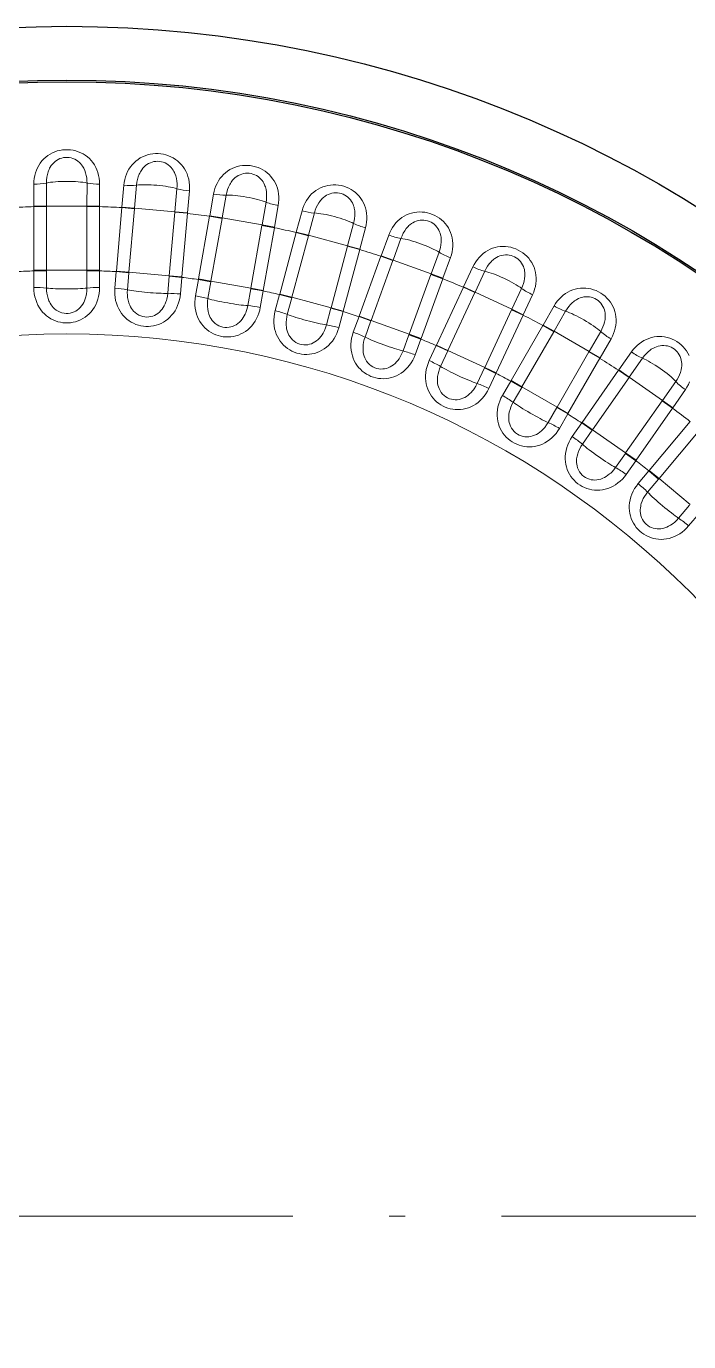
# Model space of a CAD drawing. Extents: x 0 to 297, y 0 to 562.
# Drawn here: x 152.24 to 172.88, y 520.77 to 561.73 of the extents above; entities that cross this region are included whole.
import ezdxf

# ---------------------------------------------------------------- set-up
doc = ezdxf.new("R2010")
doc.units = 0
doc.linetypes.add('DASHDOT', pattern=[18.5, 12, -3, 0.5, -3])

msp = doc.modelspace()

# ---------------------------------------------------------------- linework, layer by layer
at = {"color": 7, "lineweight": 13, "ltscale": 0.017125}
for p, q in [((152.477, 556.131), (152.478, 556.816)), ((154.526, 556.816), (154.526, 556.131)), ((157.954, 555.831), (158.073, 556.505)), ((160.091, 556.15), (159.972, 555.475)), ((163.296, 554.584), (163.53, 555.228)), ((168.34, 552.429), (168.682, 553.022)), ((170.456, 551.998), (170.114, 551.405))]:
    msp.add_line(p, q, dxfattribs=at)
at = {"color": 7, "lineweight": 13, "ltscale": 0.017949}
for p, q in [((152.871, 556.132), (152.87, 556.85)), ((154.134, 556.85), (154.132, 556.132)), ((166.223, 553.452), (166.525, 554.103)), ((170.134, 552.224), (169.774, 551.603))]:
    msp.add_line(p, q, dxfattribs=at)
at = {"color": 7, "lineweight": 13, "ltscale": 0.017124}
for p, q in [((155.222, 556.1), (155.282, 556.783)), ((160.652, 555.324), (160.83, 555.986)), ((162.808, 555.456), (162.631, 554.794)), ((165.865, 553.617), (166.155, 554.238)), ((168.011, 553.372), (167.722, 552.751)), ((172.773, 550.417), (172.38, 549.855))]:
    msp.add_line(p, q, dxfattribs=at)
at = {"color": 7, "lineweight": 13, "ltscale": 0.01795}
for p, q in [((155.615, 556.068), (155.676, 556.783)), ((156.935, 556.673), (156.871, 555.958)), ((158.342, 555.764), (158.466, 556.471)), ((159.71, 556.252), (159.584, 555.545)), ((162.438, 555.591), (162.251, 554.898)), ((163.666, 554.451), (163.911, 555.126)), ((165.098, 554.694), (164.852, 554.02)), ((167.67, 553.569), (167.366, 552.919)), ((168.682, 552.234), (169.04, 552.856)), ((171.025, 550.806), (171.436, 551.395)), ((172.471, 550.67), (172.059, 550.083))]:
    msp.add_line(p, q, dxfattribs=at)
at = {"color": 7, "lineweight": 13, "ltscale": 0.017123}
msp.add_line((157.323, 556.604), (157.264, 555.922), dxfattribs=at)
at = {"color": 7, "lineweight": 13, "ltscale": 0.009852}
for p, q in [((152.871, 556.132), (152.477, 556.131)), ((154.132, 556.132), (154.526, 556.131)), ((155.615, 556.068), (155.222, 556.1)), ((156.871, 555.958), (157.264, 555.922)), ((158.342, 555.764), (157.954, 555.831)), ((159.584, 555.545), (159.972, 555.475)), ((161.033, 555.224), (160.652, 555.324)), ((163.666, 554.451), (163.296, 554.584)), ((155.439, 554.058), (155.046, 554.092)), ((164.852, 554.02), (165.221, 553.883)), ((166.223, 553.452), (165.865, 553.617)), ((167.366, 552.919), (167.722, 552.751)), ((168.682, 552.234), (168.34, 552.429)), ((169.774, 551.603), (170.114, 551.405)), ((166.513, 551.091), (166.87, 550.924)), ((172.059, 550.083), (172.38, 549.855)), ((169.869, 549.154), (169.545, 549.379)), ((170.911, 548.444), (171.234, 548.218))]:
    msp.add_line(p, q, dxfattribs=at)
at = {"color": 7, "lineweight": 13, "ltscale": 0.000370789}
for p, q in [((152.477, 556.116), (152.477, 556.131)), ((154.527, 556.116), (154.526, 556.131))]:
    msp.add_line(p, q, dxfattribs=at)
at = {"color": 7, "lineweight": 13, "ltscale": 0.049582}
for p, q in [((152.477, 556.116), (152.477, 554.132)), ((152.871, 556.116), (152.871, 554.132)), ((154.132, 554.132), (154.132, 556.116)), ((154.527, 554.132), (154.527, 556.116)), ((160.648, 555.31), (160.135, 553.394)), ((161.029, 555.208), (160.515, 553.292)), ((161.734, 552.966), (162.247, 554.881)), ((166.877, 550.94), (167.716, 552.737)), ((168.673, 552.219), (167.682, 550.502))]:
    msp.add_line(p, q, dxfattribs=at)
at = {"color": 7, "lineweight": 13, "ltscale": 0.009853}
for p, q in [((152.871, 556.116), (152.477, 556.116)), ((154.132, 556.116), (154.527, 556.116)), ((155.613, 556.051), (155.221, 556.085)), ((156.87, 555.941), (157.262, 555.907)), ((158.34, 555.748), (157.951, 555.816)), ((159.581, 555.529), (159.97, 555.46)), ((161.029, 555.208), (160.648, 555.31)), ((162.247, 554.881), (162.628, 554.779)), ((163.661, 554.436), (163.29, 554.57)), ((152.871, 554.132), (152.477, 554.132)), ((152.871, 554.115), (152.477, 554.115)), ((154.132, 554.132), (154.527, 554.132)), ((154.132, 554.115), (154.526, 554.115)), ((155.441, 554.075), (155.048, 554.11)), ((156.695, 553.948), (157.088, 553.913)), ((156.697, 553.965), (157.09, 553.931)), ((157.992, 553.778), (157.604, 553.845)), ((157.995, 553.794), (157.607, 553.863)), ((164.846, 554.004), (165.216, 553.87)), ((159.234, 553.559), (159.622, 553.49)), ((159.237, 553.576), (159.625, 553.507)), ((160.511, 553.276), (160.13, 553.377)), ((160.515, 553.292), (160.135, 553.394)), ((166.215, 553.437), (165.858, 553.604)), ((161.729, 552.949), (162.11, 552.846)), ((161.734, 552.966), (162.114, 552.864)), ((162.977, 552.556), (162.606, 552.69)), ((162.982, 552.572), (162.612, 552.707)), ((167.358, 552.904), (167.716, 552.737)), ((164.168, 552.141), (164.538, 552.006)), ((168.673, 552.219), (168.332, 552.417)), ((164.162, 552.125), (164.532, 551.989)), ((165.37, 551.624), (165.013, 551.79)), ((165.377, 551.64), (165.02, 551.806)), ((169.766, 551.589), (170.107, 551.392)), ((166.52, 551.107), (166.877, 550.94)), ((171.016, 550.792), (170.693, 551.018)), ((167.673, 550.487), (167.332, 550.684)), ((167.682, 550.502), (167.34, 550.699)), ((168.765, 549.857), (169.106, 549.659)), ((168.774, 549.871), (169.115, 549.674)), ((172.049, 550.069), (172.372, 549.843)), ((169.878, 549.168), (169.555, 549.394)), ((170.902, 548.43), (171.224, 548.204)), ((171.939, 547.634), (171.637, 547.887)), ((171.95, 547.647), (171.648, 547.901))]:
    msp.add_line(p, q, dxfattribs=at)
at = {"color": 7, "lineweight": 13, "ltscale": 0.000418091}
for p, q in [((152.871, 556.116), (152.871, 556.132)), ((154.132, 556.116), (154.132, 556.132))]:
    msp.add_line(p, q, dxfattribs=at)
at = {"color": 7, "lineweight": 13, "ltscale": 0.03153}
for p, q in [((154.132, 556.132), (152.871, 556.132)), ((156.871, 555.958), (155.615, 556.068)), ((162.251, 554.898), (161.033, 555.224)), ((164.852, 554.02), (163.666, 554.451)), ((167.366, 552.919), (166.223, 553.452)), ((164.168, 552.141), (162.982, 552.572)), ((172.059, 550.083), (171.025, 550.806)), ((170.911, 548.444), (169.878, 549.168))]:
    msp.add_line(p, q, dxfattribs=at)
at = {"color": 7, "lineweight": 13, "ltscale": 0.049583}
for p, q in [((155.221, 556.085), (155.048, 554.11)), ((155.613, 556.051), (155.441, 554.075)), ((156.697, 553.965), (156.87, 555.941)), ((157.09, 553.931), (157.262, 555.907)), ((157.951, 555.816), (157.607, 553.863)), ((158.34, 555.748), (157.995, 553.794)), ((159.237, 553.576), (159.581, 555.529)), ((163.29, 554.57), (162.612, 552.707)), ((164.168, 552.141), (164.846, 554.004)), ((164.538, 552.006), (165.216, 553.87)), ((165.858, 553.604), (165.02, 551.806)), ((166.215, 553.437), (165.377, 551.64)), ((166.52, 551.107), (167.358, 552.904)), ((168.332, 552.417), (167.34, 550.699)), ((168.774, 549.871), (169.766, 551.589)), ((169.115, 549.674), (170.107, 551.392)), ((170.693, 551.018), (169.555, 549.394)), ((171.016, 550.792), (169.878, 549.168)), ((170.911, 548.444), (172.049, 550.069)), ((172.923, 549.42), (171.648, 547.901))]:
    msp.add_line(p, q, dxfattribs=at)
at = {"color": 7, "lineweight": 13, "ltscale": 0.000370751}
msp.add_line((155.221, 556.085), (155.222, 556.1), dxfattribs=at)
at = {"color": 7, "lineweight": 13, "ltscale": 0.000416585}
msp.add_line((155.613, 556.051), (155.615, 556.068), dxfattribs=at)
at = {"color": 7, "lineweight": 13, "ltscale": 0.000416652}
msp.add_line((156.87, 555.941), (156.871, 555.958), dxfattribs=at)
at = {"color": 7, "lineweight": 13, "ltscale": 0.000372138}
msp.add_line((157.262, 555.907), (157.264, 555.922), dxfattribs=at)
at = {"color": 7, "lineweight": 13, "ltscale": 0.00037054}
msp.add_line((157.951, 555.816), (157.954, 555.831), dxfattribs=at)
at = {"color": 7, "lineweight": 13, "ltscale": 0.017951}
msp.add_line((161.033, 555.224), (161.218, 555.918), dxfattribs=at)
at = {"color": 7, "lineweight": 13, "ltscale": 0.000416745}
msp.add_line((158.34, 555.748), (158.342, 555.764), dxfattribs=at)
at = {"color": 7, "lineweight": 13, "ltscale": 0.031529}
for p, q in [((159.584, 555.545), (158.342, 555.764)), ((154.132, 554.132), (152.871, 554.132)), ((156.697, 553.965), (155.441, 554.075)), ((159.237, 553.576), (157.995, 553.794)), ((161.734, 552.966), (160.515, 553.292)), ((169.774, 551.603), (168.682, 552.234)), ((166.52, 551.107), (165.377, 551.64)), ((168.774, 549.871), (167.682, 550.502))]:
    msp.add_line(p, q, dxfattribs=at)
at = {"color": 7, "lineweight": 13, "ltscale": 0.000416878}
msp.add_line((159.581, 555.529), (159.584, 555.545), dxfattribs=at)
at = {"color": 7, "lineweight": 13, "ltscale": 0.049581}
for p, q in [((159.625, 553.507), (159.97, 555.46)), ((163.661, 554.436), (162.982, 552.572)), ((171.234, 548.218), (172.372, 549.843))]:
    msp.add_line(p, q, dxfattribs=at)
at = {"color": 7, "lineweight": 13, "ltscale": 0.000371645}
msp.add_line((159.97, 555.46), (159.972, 555.475), dxfattribs=at)
at = {"color": 7, "lineweight": 13, "ltscale": 0.000371442}
msp.add_line((160.648, 555.31), (160.652, 555.324), dxfattribs=at)
at = {"color": 7, "lineweight": 13, "ltscale": 0.000416948}
msp.add_line((161.029, 555.208), (161.033, 555.224), dxfattribs=at)
at = {"color": 7, "lineweight": 13, "ltscale": 0.049584}
for p, q in [((162.114, 552.864), (162.628, 554.779)), ((173.225, 549.167), (171.95, 547.647))]:
    msp.add_line(p, q, dxfattribs=at)
at = {"color": 7, "lineweight": 13, "ltscale": 0.000417245}
msp.add_line((162.247, 554.881), (162.251, 554.898), dxfattribs=at)
at = {"color": 7, "lineweight": 13, "ltscale": 0.009851}
for p, q in [((162.251, 554.898), (162.631, 554.794)), ((171.025, 550.806), (170.702, 551.031))]:
    msp.add_line(p, q, dxfattribs=at)
at = {"color": 7, "lineweight": 13, "ltscale": 0.000370949}
msp.add_line((162.628, 554.779), (162.631, 554.794), dxfattribs=at)
at = {"color": 7, "lineweight": 13, "ltscale": 0.000370629}
msp.add_line((163.29, 554.57), (163.296, 554.584), dxfattribs=at)
at = {"color": 7, "lineweight": 13, "ltscale": 0.000417167}
msp.add_line((163.661, 554.436), (163.666, 554.451), dxfattribs=at)
at = {"color": 7, "lineweight": 13, "ltscale": 0.017126}
for p, q in [((165.455, 554.527), (165.221, 553.883)), ((170.702, 551.031), (171.095, 551.591))]:
    msp.add_line(p, q, dxfattribs=at)
at = {"color": 7, "lineweight": 13, "ltscale": 0.000445557}
for p, q in [((152.477, 554.132), (152.477, 554.115)), ((154.526, 554.115), (154.527, 554.132))]:
    msp.add_line(p, q, dxfattribs=at)
at = {"color": 7, "lineweight": 13, "ltscale": 0.012961}
for p, q in [((152.477, 553.596), (152.477, 554.115)), ((154.526, 554.115), (154.527, 553.596)), ((157.088, 553.913), (157.043, 553.397)), ((157.514, 553.335), (157.604, 553.845)), ((159.622, 553.49), (159.532, 552.979)), ((162.11, 552.846), (161.976, 552.346)), ((162.428, 552.203), (162.606, 552.69)), ((169.248, 548.955), (169.545, 549.379)), ((171.303, 547.49), (171.637, 547.887)), ((173.207, 546.57), (172.874, 546.172))]:
    msp.add_line(p, q, dxfattribs=at)
at = {"color": 7, "lineweight": 13, "ltscale": 0.000424195}
for p, q in [((152.871, 554.132), (152.871, 554.115)), ((154.132, 554.115), (154.132, 554.132))]:
    msp.add_line(p, q, dxfattribs=at)
at = {"color": 7, "lineweight": 13, "ltscale": 0.013374}
for p, q in [((152.872, 553.581), (152.871, 554.115)), ((154.132, 554.115), (154.132, 553.581)), ((157.9, 553.251), (157.992, 553.778)), ((161.729, 552.949), (161.59, 552.433)), ((164.162, 552.125), (163.978, 551.622)), ((166.513, 551.091), (166.286, 550.607)), ((167.406, 550.023), (167.673, 550.487)), ((169.562, 548.715), (169.869, 549.154)), ((171.596, 547.224), (171.939, 547.634)), ((172.905, 546.824), (172.561, 546.414))]:
    msp.add_line(p, q, dxfattribs=at)
at = {"color": 7, "lineweight": 13, "ltscale": 0.012962}
for p, q in [((155.001, 553.575), (155.046, 554.092)), ((159.996, 552.876), (160.13, 553.377)), ((164.532, 551.989), (164.355, 551.502)), ((164.793, 551.32), (165.013, 551.79)), ((166.87, 550.924), (166.651, 550.454)), ((167.072, 550.235), (167.332, 550.684))]:
    msp.add_line(p, q, dxfattribs=at)
at = {"color": 7, "lineweight": 13, "ltscale": 0.000445666}
msp.add_line((155.048, 554.11), (155.046, 554.092), dxfattribs=at)
at = {"color": 7, "lineweight": 13, "ltscale": 0.013375}
for p, q in [((155.393, 553.525), (155.439, 554.058)), ((159.234, 553.559), (159.141, 553.032)), ((160.373, 552.759), (160.511, 553.276)), ((168.765, 549.857), (168.497, 549.394))]:
    msp.add_line(p, q, dxfattribs=at)
at = {"color": 7, "lineweight": 13, "ltscale": 0.000424285}
msp.add_line((155.441, 554.075), (155.439, 554.058), dxfattribs=at)
at = {"color": 7, "lineweight": 13, "ltscale": 0.013373}
for p, q in [((156.695, 553.948), (156.648, 553.416)), ((162.794, 552.053), (162.977, 552.556)), ((165.145, 551.139), (165.37, 551.624)), ((170.902, 548.43), (170.594, 547.993))]:
    msp.add_line(p, q, dxfattribs=at)
at = {"color": 7, "lineweight": 13, "ltscale": 0.000424319}
msp.add_line((156.695, 553.948), (156.697, 553.965), dxfattribs=at)
at = {"color": 7, "lineweight": 13, "ltscale": 0.000445766}
msp.add_line((157.088, 553.913), (157.09, 553.931), dxfattribs=at)
at = {"color": 7, "lineweight": 13, "ltscale": 0.000446158}
msp.add_line((157.607, 553.863), (157.604, 553.845), dxfattribs=at)
at = {"color": 7, "lineweight": 13, "ltscale": 0.000424458}
msp.add_line((157.995, 553.794), (157.992, 553.778), dxfattribs=at)
at = {"color": 7, "lineweight": 13, "ltscale": 0.000417428}
msp.add_line((164.846, 554.004), (164.852, 554.02), dxfattribs=at)
at = {"color": 7, "lineweight": 13, "ltscale": 0.000369975}
msp.add_line((165.216, 553.87), (165.221, 553.883), dxfattribs=at)
at = {"color": 7, "lineweight": 13, "ltscale": 0.00042459}
msp.add_line((159.234, 553.559), (159.237, 553.576), dxfattribs=at)
at = {"color": 7, "lineweight": 13, "ltscale": 0.00044629}
msp.add_line((159.622, 553.49), (159.625, 553.507), dxfattribs=at)
at = {"color": 7, "lineweight": 13, "ltscale": 0.000445354}
msp.add_line((160.135, 553.394), (160.13, 553.377), dxfattribs=at)
at = {"color": 7, "lineweight": 13, "ltscale": 0.000370987}
msp.add_line((165.858, 553.604), (165.865, 553.617), dxfattribs=at)
at = {"color": 7, "lineweight": 13, "ltscale": 0.000417445}
msp.add_line((166.215, 553.437), (166.223, 553.452), dxfattribs=at)
at = {"color": 7, "lineweight": 13, "ltscale": 0.000424812}
msp.add_line((160.515, 553.292), (160.511, 553.276), dxfattribs=at)
at = {"color": 7, "lineweight": 13, "ltscale": 0.000425009}
msp.add_line((161.729, 552.949), (161.734, 552.966), dxfattribs=at)
at = {"color": 7, "lineweight": 13, "ltscale": 0.000445552}
msp.add_line((162.11, 552.846), (162.114, 552.864), dxfattribs=at)
at = {"color": 7, "lineweight": 13, "ltscale": 0.000446369}
msp.add_line((162.612, 552.707), (162.606, 552.69), dxfattribs=at)
at = {"color": 7, "lineweight": 13, "ltscale": 0.00042525}
msp.add_line((162.982, 552.572), (162.977, 552.556), dxfattribs=at)
at = {"color": 7, "lineweight": 13, "ltscale": 0.000417606}
msp.add_line((167.358, 552.904), (167.366, 552.919), dxfattribs=at)
at = {"color": 7, "lineweight": 13, "ltscale": 0.000371724}
msp.add_line((167.716, 552.737), (167.722, 552.751), dxfattribs=at)
at = {"color": 7, "lineweight": 13, "ltscale": 0.000424077}
msp.add_line((164.162, 552.125), (164.168, 552.141), dxfattribs=at)
at = {"color": 7, "lineweight": 13, "ltscale": 0.000370776}
msp.add_line((168.332, 552.417), (168.34, 552.429), dxfattribs=at)
at = {"color": 7, "lineweight": 13, "ltscale": 0.000417516}
msp.add_line((168.673, 552.219), (168.682, 552.234), dxfattribs=at)
at = {"color": 7, "lineweight": 13, "ltscale": 0.000445196}
msp.add_line((164.532, 551.989), (164.538, 552.006), dxfattribs=at)
at = {"color": 7, "lineweight": 13, "ltscale": 0.000445792}
msp.add_line((165.02, 551.806), (165.013, 551.79), dxfattribs=at)
at = {"color": 7, "lineweight": 13, "ltscale": 0.00042565}
msp.add_line((165.377, 551.64), (165.37, 551.624), dxfattribs=at)
at = {"color": 7, "lineweight": 13, "ltscale": 0.000417706}
msp.add_line((169.766, 551.589), (169.774, 551.603), dxfattribs=at)
at = {"color": 7, "lineweight": 13, "ltscale": 0.000371143}
msp.add_line((170.107, 551.392), (170.114, 551.405), dxfattribs=at)
at = {"color": 7, "lineweight": 13, "ltscale": 0.000424428}
msp.add_line((166.513, 551.091), (166.52, 551.107), dxfattribs=at)
at = {"color": 7, "lineweight": 13, "ltscale": 0.000444893}
msp.add_line((166.87, 550.924), (166.877, 550.94), dxfattribs=at)
at = {"color": 7, "lineweight": 13, "ltscale": 0.000370019}
msp.add_line((170.693, 551.018), (170.702, 551.031), dxfattribs=at)
at = {"color": 7, "lineweight": 13, "ltscale": 0.000445525}
msp.add_line((167.34, 550.699), (167.332, 550.684), dxfattribs=at)
at = {"color": 7, "lineweight": 13, "ltscale": 0.000424328}
msp.add_line((167.682, 550.502), (167.673, 550.487), dxfattribs=at)
at = {"color": 7, "lineweight": 13, "ltscale": 0.000416954}
msp.add_line((171.016, 550.792), (171.025, 550.806), dxfattribs=at)
at = {"color": 7, "lineweight": 13, "ltscale": 0.000417391}
msp.add_line((172.049, 550.069), (172.059, 550.083), dxfattribs=at)
at = {"color": 7, "lineweight": 13, "ltscale": 0.000424709}
msp.add_line((168.765, 549.857), (168.774, 549.871), dxfattribs=at)
at = {"color": 7, "lineweight": 13, "ltscale": 0.000445907}
msp.add_line((169.106, 549.659), (169.115, 549.674), dxfattribs=at)
at = {"color": 7, "lineweight": 13, "ltscale": 0.000371642}
msp.add_line((172.372, 549.843), (172.38, 549.855), dxfattribs=at)
at = {"color": 7, "lineweight": 13, "ltscale": 0.01296}
for p, q in [((169.106, 549.659), (168.847, 549.21)), ((171.224, 548.204), (170.927, 547.779))]:
    msp.add_line(p, q, dxfattribs=at)
at = {"color": 7, "lineweight": 13, "ltscale": 0.000446362}
msp.add_line((169.555, 549.394), (169.545, 549.379), dxfattribs=at)
at = {"color": 7, "lineweight": 13, "ltscale": 0.000424361}
msp.add_line((169.878, 549.168), (169.869, 549.154), dxfattribs=at)
at = {"color": 7, "lineweight": 13, "ltscale": 0.000425017}
msp.add_line((170.902, 548.43), (170.911, 548.444), dxfattribs=at)
at = {"color": 7, "lineweight": 13, "ltscale": 0.000446799}
msp.add_line((171.224, 548.204), (171.234, 548.218), dxfattribs=at)
at = {"color": 7, "lineweight": 13, "ltscale": 0.000445735}
msp.add_line((171.648, 547.901), (171.637, 547.887), dxfattribs=at)
at = {"color": 7, "lineweight": 13, "ltscale": 0.000424295}
msp.add_line((171.95, 547.647), (171.939, 547.634), dxfattribs=at)
at = {"color": 7, "lineweight": 13, "ltscale": 0.031528}
msp.add_line((172.916, 546.837), (171.95, 547.647), dxfattribs=at)
at = {"color": 7, "linetype": 'DASHDOT', "lineweight": 13}
msp.add_line((111.542, 524.68), (195.462, 524.68), dxfattribs=at)
at = {"color": 7, "lineweight": 13}
for points in [[(152.478, 556.816), (152.481, 556.905), (152.49, 556.993), (152.506, 557.08), (152.529, 557.164), (152.557, 557.247), (152.592, 557.326), (152.632, 557.401), (152.679, 557.473), (152.73, 557.538), (152.786, 557.599), (152.847, 557.654), (152.912, 557.705), (152.981, 557.749), (153.054, 557.788), (153.129, 557.821), (153.208, 557.848), (153.288, 557.868), (153.37, 557.881), (153.453, 557.889), (153.536, 557.889), (153.619, 557.883), (153.701, 557.871), (153.782, 557.851), (153.861, 557.826), (153.937, 557.794), (154.01, 557.757), (154.08, 557.713), (154.146, 557.664), (154.207, 557.609), (154.264, 557.549), (154.316, 557.485), (154.362, 557.416), (154.405, 557.339), (154.442, 557.258), (154.472, 557.174), (154.496, 557.087), (154.512, 556.998), (154.523, 556.907), (154.526, 556.816)], [(152.87, 556.85), (152.873, 556.941), (152.883, 557.029), (152.899, 557.114), (152.923, 557.196), (152.937, 557.235), (152.953, 557.273), (152.97, 557.309), (152.989, 557.344), (153.021, 557.393), (153.056, 557.439), (153.095, 557.481), (153.137, 557.519), (153.185, 557.554), (153.237, 557.585), (153.291, 557.61), (153.347, 557.629), (153.404, 557.642), (153.463, 557.649), (153.522, 557.65), (153.58, 557.645), (153.638, 557.634), (153.694, 557.617), (153.749, 557.594), (153.801, 557.565), (153.85, 557.531), (153.897, 557.492), (153.931, 557.458), (153.962, 557.42), (153.992, 557.38), (154.012, 557.348), (154.031, 557.314), (154.064, 557.243), (154.09, 557.167), (154.11, 557.087), (154.124, 557.01), (154.131, 556.931), (154.134, 556.85)], [(155.282, 556.783), (155.293, 556.871), (155.311, 556.958), (155.334, 557.043), (155.363, 557.126), (155.399, 557.205), (155.44, 557.281), (155.488, 557.353), (155.54, 557.42), (155.597, 557.48), (155.658, 557.536), (155.723, 557.586), (155.792, 557.63), (155.865, 557.669), (155.941, 557.701), (156.019, 557.727), (156.1, 557.747), (156.182, 557.76), (156.264, 557.767), (156.348, 557.766), (156.43, 557.76), (156.513, 557.747), (156.593, 557.727), (156.672, 557.701), (156.748, 557.669), (156.822, 557.63), (156.891, 557.586), (156.957, 557.537), (157.018, 557.482), (157.074, 557.422), (157.126, 557.358), (157.172, 557.289), (157.212, 557.217), (157.248, 557.136), (157.278, 557.053), (157.3, 556.966), (157.316, 556.877), (157.325, 556.787), (157.327, 556.696), (157.323, 556.604)], [(155.676, 556.783), (155.687, 556.873), (155.704, 556.96), (155.728, 557.044), (155.759, 557.123), (155.776, 557.16), (155.795, 557.197), (155.816, 557.231), (155.838, 557.264), (155.874, 557.311), (155.913, 557.353), (155.955, 557.391), (156, 557.425), (156.052, 557.457), (156.106, 557.483), (156.162, 557.503), (156.219, 557.517), (156.278, 557.525), (156.337, 557.527), (156.395, 557.523), (156.453, 557.513), (156.51, 557.496), (156.564, 557.475), (156.617, 557.447), (156.666, 557.414), (156.712, 557.376), (156.755, 557.333), (156.786, 557.296), (156.814, 557.256), (156.84, 557.213), (156.857, 557.179), (156.873, 557.144), (156.9, 557.07), (156.919, 556.992), (156.933, 556.911), (156.939, 556.833), (156.94, 556.753), (156.935, 556.673)], [(158.073, 556.505), (158.092, 556.592), (158.117, 556.678), (158.148, 556.76), (158.184, 556.84), (158.226, 556.916), (158.274, 556.988), (158.328, 557.055), (158.386, 557.117), (158.447, 557.173), (158.513, 557.223), (158.582, 557.267), (158.655, 557.305), (158.731, 557.337), (158.81, 557.363), (158.89, 557.382), (158.972, 557.395), (159.054, 557.401), (159.137, 557.4), (159.22, 557.393), (159.302, 557.379), (159.383, 557.358), (159.462, 557.332), (159.538, 557.299), (159.611, 557.26), (159.681, 557.216), (159.746, 557.166), (159.807, 557.111), (159.863, 557.051), (159.914, 556.986), (159.96, 556.918), (160, 556.845), (160.034, 556.77), (160.063, 556.686), (160.085, 556.6), (160.1, 556.512), (160.108, 556.422), (160.109, 556.331), (160.103, 556.24), (160.091, 556.15)], [(158.466, 556.471), (158.484, 556.56), (158.509, 556.645), (158.54, 556.726), (158.578, 556.802), (158.598, 556.839), (158.621, 556.873), (158.644, 556.906), (158.669, 556.937), (158.709, 556.98), (158.752, 557.019), (158.797, 557.053), (158.845, 557.083), (158.899, 557.11), (158.955, 557.131), (159.012, 557.146), (159.071, 557.155), (159.13, 557.158), (159.188, 557.155), (159.247, 557.146), (159.303, 557.13), (159.358, 557.109), (159.411, 557.083), (159.461, 557.051), (159.507, 557.014), (159.55, 556.972), (159.588, 556.925), (159.616, 556.885), (159.641, 556.843), (159.663, 556.798), (159.677, 556.763), (159.69, 556.727), (159.71, 556.651), (159.723, 556.572), (159.729, 556.489), (159.728, 556.411), (159.722, 556.332), (159.71, 556.252)], [(160.83, 555.986), (160.856, 556.071), (160.888, 556.154), (160.926, 556.233), (160.969, 556.309), (161.018, 556.381), (161.072, 556.449), (161.131, 556.511), (161.194, 556.568), (161.26, 556.618), (161.33, 556.662), (161.403, 556.7), (161.479, 556.732), (161.558, 556.757), (161.638, 556.776), (161.72, 556.788), (161.802, 556.794), (161.885, 556.792), (161.968, 556.784), (162.05, 556.77), (162.13, 556.749), (162.209, 556.721), (162.285, 556.688), (162.358, 556.649), (162.427, 556.604), (162.493, 556.553), (162.554, 556.498), (162.61, 556.438), (162.661, 556.373), (162.706, 556.305), (162.745, 556.232), (162.778, 556.157), (162.805, 556.078), (162.827, 555.993), (162.842, 555.905), (162.849, 555.816), (162.849, 555.726), (162.842, 555.635), (162.829, 555.545), (162.808, 555.456)], [(161.218, 555.918), (161.244, 556.004), (161.276, 556.087), (161.314, 556.165), (161.358, 556.238), (161.382, 556.272), (161.407, 556.304), (161.433, 556.335), (161.461, 556.364), (161.504, 556.403), (161.55, 556.438), (161.598, 556.469), (161.648, 556.494), (161.705, 556.516), (161.762, 556.532), (161.821, 556.542), (161.88, 556.546), (161.939, 556.544), (161.997, 556.536), (162.054, 556.521), (162.11, 556.501), (162.162, 556.476), (162.212, 556.445), (162.259, 556.408), (162.302, 556.367), (162.341, 556.322), (162.375, 556.272), (162.4, 556.23), (162.421, 556.185), (162.438, 556.139), (162.45, 556.103), (162.459, 556.065), (162.472, 555.988), (162.478, 555.908), (162.477, 555.825), (162.47, 555.748), (162.457, 555.669), (162.438, 555.591)], [(163.53, 555.228), (163.564, 555.31), (163.603, 555.39), (163.648, 555.466), (163.697, 555.538), (163.752, 555.606), (163.812, 555.668), (163.876, 555.725), (163.944, 555.777), (164.014, 555.821), (164.088, 555.858), (164.164, 555.89), (164.242, 555.915), (164.323, 555.933), (164.404, 555.945), (164.487, 555.95), (164.569, 555.948), (164.652, 555.939), (164.734, 555.924), (164.814, 555.903), (164.892, 555.875), (164.968, 555.841), (165.041, 555.801), (165.11, 555.755), (165.176, 555.704), (165.236, 555.648), (165.292, 555.588), (165.343, 555.523), (165.388, 555.454), (165.427, 555.382), (165.46, 555.307), (165.486, 555.228), (165.507, 555.148), (165.521, 555.061), (165.528, 554.972), (165.527, 554.883), (165.519, 554.793), (165.505, 554.703), (165.483, 554.615), (165.455, 554.527)], [(163.911, 555.126), (163.945, 555.21), (163.984, 555.29), (164.029, 555.365), (164.078, 555.433), (164.105, 555.465), (164.133, 555.495), (164.162, 555.523), (164.192, 555.549), (164.238, 555.585), (164.287, 555.616), (164.338, 555.642), (164.39, 555.663), (164.448, 555.68), (164.507, 555.691), (164.566, 555.696), (164.625, 555.695), (164.684, 555.687), (164.741, 555.674), (164.797, 555.655), (164.85, 555.63), (164.901, 555.6), (164.948, 555.565), (164.991, 555.524), (165.03, 555.48), (165.065, 555.431), (165.095, 555.379), (165.115, 555.334), (165.132, 555.288), (165.146, 555.24), (165.154, 555.203), (165.16, 555.165), (165.167, 555.087), (165.166, 555.007), (165.158, 554.925), (165.143, 554.848), (165.124, 554.771), (165.098, 554.694)], [(166.155, 554.238), (166.195, 554.317), (166.241, 554.393), (166.292, 554.465), (166.348, 554.532), (166.409, 554.595), (166.473, 554.652), (166.542, 554.703), (166.615, 554.748), (166.688, 554.786), (166.765, 554.817), (166.843, 554.842), (166.924, 554.86), (167.005, 554.871), (167.088, 554.876), (167.17, 554.873), (167.252, 554.864), (167.334, 554.849), (167.414, 554.826), (167.492, 554.798), (167.568, 554.763), (167.64, 554.723), (167.709, 554.677), (167.775, 554.625), (167.835, 554.569), (167.891, 554.508), (167.941, 554.443), (167.986, 554.374), (168.025, 554.301), (168.057, 554.226), (168.084, 554.148), (168.103, 554.068), (168.116, 553.986), (168.123, 553.898), (168.122, 553.809), (168.114, 553.72), (168.098, 553.631), (168.076, 553.543), (168.047, 553.456), (168.011, 553.372)], [(166.525, 554.103), (166.566, 554.184), (166.612, 554.26), (166.663, 554.33), (166.718, 554.394), (166.748, 554.424), (166.778, 554.451), (166.809, 554.477), (166.841, 554.5), (166.891, 554.531), (166.942, 554.558), (166.995, 554.58), (167.049, 554.596), (167.108, 554.608), (167.168, 554.614), (167.227, 554.614), (167.286, 554.607), (167.344, 554.595), (167.4, 554.576), (167.454, 554.552), (167.504, 554.523), (167.552, 554.489), (167.596, 554.449), (167.636, 554.406), (167.671, 554.358), (167.701, 554.306), (167.727, 554.251), (167.743, 554.206), (167.756, 554.158), (167.765, 554.109), (167.77, 554.072), (167.773, 554.033), (167.773, 553.955), (167.765, 553.875), (167.749, 553.794), (167.728, 553.718), (167.702, 553.643), (167.67, 553.569)], [(154.527, 553.596), (154.523, 553.503), (154.513, 553.41), (154.496, 553.319), (154.472, 553.23), (154.442, 553.144), (154.405, 553.062), (154.362, 552.983), (154.313, 552.909), (154.26, 552.842), (154.202, 552.781), (154.14, 552.725), (154.074, 552.674), (154.005, 552.63), (153.932, 552.591), (153.856, 552.559), (153.779, 552.533), (153.701, 552.514), (153.623, 552.502), (153.543, 552.495), (153.464, 552.495), (153.384, 552.501), (153.305, 552.514), (153.228, 552.533), (153.152, 552.557), (153.077, 552.589), (153.005, 552.626), (152.936, 552.669), (152.871, 552.719), (152.809, 552.773), (152.752, 552.833), (152.699, 552.898), (152.651, 552.967), (152.606, 553.047), (152.567, 553.132), (152.534, 553.22), (152.509, 553.311), (152.491, 553.405), (152.48, 553.5), (152.477, 553.596)], [(154.132, 553.581), (154.128, 553.488), (154.117, 553.398), (154.108, 553.353), (154.098, 553.31), (154.079, 553.247), (154.057, 553.187), (154.03, 553.13), (154, 553.077), (153.963, 553.024), (153.922, 552.976), (153.878, 552.932), (153.831, 552.894), (153.781, 552.862), (153.729, 552.835), (153.674, 552.814), (153.611, 552.797), (153.547, 552.788), (153.483, 552.786), (153.418, 552.793), (153.354, 552.806), (153.292, 552.828), (153.232, 552.856), (153.175, 552.893), (153.122, 552.936), (153.083, 552.974), (153.047, 553.016), (153.014, 553.062), (152.984, 553.111), (152.966, 553.146), (152.949, 553.182), (152.921, 553.258), (152.899, 553.339), (152.884, 553.417), (152.875, 553.498), (152.872, 553.581)], [(157.043, 553.397), (157.032, 553.304), (157.013, 553.213), (156.988, 553.124), (156.957, 553.037), (156.919, 552.954), (156.875, 552.875), (156.825, 552.8), (156.77, 552.731), (156.712, 552.669), (156.649, 552.613), (156.582, 552.562), (156.512, 552.518), (156.439, 552.48), (156.363, 552.448), (156.285, 552.422), (156.205, 552.403), (156.126, 552.391), (156.047, 552.385), (155.967, 552.386), (155.888, 552.393), (155.809, 552.406), (155.732, 552.425), (155.656, 552.45), (155.583, 552.482), (155.511, 552.52), (155.443, 552.563), (155.378, 552.612), (155.317, 552.667), (155.26, 552.727), (155.208, 552.791), (155.161, 552.861), (155.12, 552.934), (155.081, 553.018), (155.05, 553.105), (155.025, 553.196), (155.008, 553.289), (154.999, 553.384), (154.996, 553.479), (155.001, 553.575)], [(156.648, 553.416), (156.636, 553.324), (156.617, 553.235), (156.605, 553.191), (156.591, 553.149), (156.567, 553.088), (156.539, 553.03), (156.508, 552.976), (156.473, 552.926), (156.431, 552.876), (156.387, 552.831), (156.339, 552.792), (156.289, 552.758), (156.236, 552.73), (156.181, 552.708), (156.126, 552.692), (156.061, 552.681), (155.997, 552.677), (155.932, 552.681), (155.868, 552.693), (155.806, 552.712), (155.746, 552.739), (155.689, 552.773), (155.635, 552.814), (155.586, 552.861), (155.551, 552.903), (155.518, 552.948), (155.489, 552.996), (155.464, 553.048), (155.449, 553.084), (155.435, 553.122), (155.414, 553.2), (155.399, 553.282), (155.391, 553.362), (155.389, 553.443), (155.393, 553.525)], [(168.682, 553.022), (168.73, 553.098), (168.782, 553.169), (168.839, 553.237), (168.901, 553.299), (168.967, 553.356), (169.036, 553.407), (169.109, 553.452), (169.185, 553.491), (169.262, 553.522), (169.341, 553.547), (169.421, 553.564), (169.503, 553.575), (169.585, 553.579), (169.668, 553.577), (169.75, 553.567), (169.831, 553.551), (169.911, 553.528), (169.988, 553.499), (170.064, 553.464), (170.136, 553.423), (170.205, 553.376), (170.27, 553.324), (170.33, 553.267), (170.386, 553.206), (170.436, 553.14), (170.48, 553.071), (170.519, 552.998), (170.551, 552.923), (170.577, 552.845), (170.596, 552.765), (170.609, 552.683), (170.615, 552.6), (170.614, 552.512), (170.605, 552.424), (170.589, 552.336), (170.566, 552.249), (170.536, 552.163), (170.499, 552.079), (170.456, 551.998)], [(159.532, 552.979), (159.513, 552.888), (159.487, 552.798), (159.454, 552.711), (159.415, 552.628), (159.37, 552.549), (159.32, 552.474), (159.264, 552.404), (159.202, 552.339), (159.139, 552.283), (159.071, 552.232), (159.001, 552.188), (158.927, 552.15), (158.85, 552.118), (158.772, 552.093), (158.692, 552.074), (158.611, 552.062), (158.531, 552.057), (158.452, 552.058), (158.373, 552.066), (158.294, 552.079), (158.217, 552.099), (158.142, 552.125), (158.069, 552.157), (157.998, 552.195), (157.93, 552.238), (157.866, 552.288), (157.805, 552.343), (157.749, 552.402), (157.698, 552.467), (157.652, 552.536), (157.611, 552.609), (157.576, 552.685), (157.545, 552.772), (157.521, 552.862), (157.505, 552.954), (157.496, 553.049), (157.495, 553.144), (157.5, 553.24), (157.514, 553.335)], [(159.141, 553.032), (159.121, 552.942), (159.094, 552.855), (159.078, 552.812), (159.061, 552.772), (159.031, 552.713), (158.998, 552.658), (158.962, 552.607), (158.923, 552.559), (158.878, 552.513), (158.829, 552.473), (158.778, 552.438), (158.725, 552.409), (158.67, 552.385), (158.614, 552.368), (158.557, 552.357), (158.492, 552.351), (158.427, 552.353), (158.363, 552.363), (158.301, 552.38), (158.241, 552.405), (158.183, 552.436), (158.129, 552.475), (158.079, 552.521), (158.034, 552.572), (158.003, 552.617), (157.974, 552.664), (157.95, 552.715), (157.929, 552.769), (157.917, 552.806), (157.907, 552.845), (157.892, 552.925), (157.884, 553.008), (157.883, 553.088), (157.889, 553.169), (157.9, 553.251)], [(169.04, 552.856), (169.087, 552.933), (169.14, 553.005), (169.197, 553.07), (169.258, 553.129), (169.29, 553.156), (169.322, 553.181), (169.356, 553.203), (169.39, 553.224), (169.442, 553.251), (169.495, 553.273), (169.55, 553.29), (169.605, 553.302), (169.665, 553.308), (169.725, 553.309), (169.784, 553.304), (169.842, 553.292), (169.898, 553.275), (169.952, 553.251), (170.004, 553.223), (170.052, 553.189), (170.096, 553.151), (170.137, 553.108), (170.173, 553.061), (170.203, 553.01), (170.229, 552.956), (170.25, 552.899), (170.262, 552.852), (170.271, 552.804), (170.276, 552.754), (170.277, 552.716), (170.277, 552.678), (170.27, 552.6), (170.255, 552.521), (170.232, 552.441), (170.205, 552.368), (170.172, 552.295), (170.134, 552.224)], [(161.976, 552.346), (161.948, 552.256), (161.915, 552.17), (161.875, 552.086), (161.829, 552.006), (161.777, 551.931), (161.72, 551.861), (161.658, 551.796), (161.591, 551.737), (161.523, 551.687), (161.452, 551.642), (161.377, 551.604), (161.3, 551.572), (161.221, 551.547), (161.141, 551.529), (161.06, 551.518), (160.978, 551.513), (160.898, 551.514), (160.819, 551.523), (160.741, 551.537), (160.664, 551.557), (160.589, 551.584), (160.516, 551.616), (160.446, 551.654), (160.379, 551.698), (160.315, 551.748), (160.255, 551.802), (160.2, 551.862), (160.149, 551.927), (160.104, 551.995), (160.064, 552.068), (160.03, 552.144), (160.002, 552.224), (159.978, 552.313), (159.962, 552.404), (159.954, 552.498), (159.953, 552.593), (159.96, 552.688), (159.974, 552.782), (159.996, 552.876)], [(161.59, 552.433), (161.562, 552.345), (161.528, 552.26), (161.509, 552.219), (161.488, 552.18), (161.453, 552.124), (161.416, 552.072), (161.376, 552.024), (161.332, 551.981), (161.283, 551.939), (161.231, 551.903), (161.177, 551.872), (161.122, 551.848), (161.065, 551.829), (161.008, 551.817), (160.95, 551.811), (160.885, 551.811), (160.82, 551.818), (160.758, 551.834), (160.697, 551.856), (160.639, 551.886), (160.585, 551.923), (160.534, 551.966), (160.488, 552.016), (160.448, 552.071), (160.42, 552.118), (160.396, 552.168), (160.376, 552.221), (160.36, 552.276), (160.351, 552.315), (160.345, 552.354), (160.337, 552.435), (160.336, 552.518), (160.343, 552.598), (160.355, 552.679), (160.373, 552.759)], [(164.355, 551.502), (164.32, 551.415), (164.278, 551.332), (164.231, 551.252), (164.179, 551.177), (164.121, 551.106), (164.058, 551.041), (163.99, 550.982), (163.918, 550.929), (163.846, 550.885), (163.771, 550.847), (163.694, 550.815), (163.614, 550.79), (163.534, 550.772), (163.452, 550.761), (163.37, 550.757), (163.288, 550.759), (163.209, 550.768), (163.131, 550.783), (163.054, 550.804), (162.979, 550.831), (162.907, 550.864), (162.837, 550.902), (162.77, 550.947), (162.708, 550.996), (162.648, 551.051), (162.593, 551.111), (162.543, 551.175), (162.498, 551.244), (162.459, 551.316), (162.426, 551.392), (162.398, 551.471), (162.377, 551.552), (162.362, 551.643), (162.354, 551.736), (162.354, 551.83), (162.361, 551.924), (162.376, 552.018), (162.399, 552.111), (162.428, 552.203)], [(163.978, 551.622), (163.943, 551.537), (163.901, 551.455), (163.878, 551.417), (163.854, 551.38), (163.815, 551.327), (163.773, 551.278), (163.729, 551.234), (163.682, 551.194), (163.629, 551.157), (163.574, 551.125), (163.518, 551.1), (163.461, 551.08), (163.403, 551.067), (163.344, 551.06), (163.286, 551.058), (163.221, 551.064), (163.158, 551.077), (163.096, 551.098), (163.038, 551.126), (162.983, 551.161), (162.932, 551.202), (162.885, 551.249), (162.844, 551.303), (162.809, 551.362), (162.785, 551.411), (162.766, 551.463), (162.75, 551.517), (162.739, 551.574), (162.734, 551.612), (162.731, 551.652), (162.73, 551.733), (162.737, 551.817), (162.75, 551.896), (162.769, 551.975), (162.794, 552.053)], [(171.095, 551.591), (171.149, 551.662), (171.207, 551.729), (171.27, 551.791), (171.337, 551.848), (171.407, 551.899), (171.481, 551.944), (171.558, 551.982), (171.637, 552.014), (171.716, 552.039), (171.797, 552.056), (171.878, 552.067), (171.96, 552.071), (172.043, 552.068), (172.125, 552.058), (172.205, 552.041), (172.285, 552.018), (172.362, 551.988), (172.437, 551.953), (172.509, 551.911), (172.578, 551.864), (172.642, 551.811), (172.702, 551.754), (172.758, 551.692), (172.808, 551.626), (172.852, 551.556), (172.89, 551.483)], [(171.436, 551.395), (171.49, 551.467), (171.549, 551.534), (171.612, 551.594), (171.677, 551.648), (171.711, 551.672), (171.746, 551.694), (171.781, 551.713), (171.817, 551.731), (171.871, 551.753), (171.926, 551.77), (171.982, 551.782), (172.038, 551.789), (172.098, 551.791), (172.158, 551.786), (172.216, 551.776), (172.273, 551.759), (172.328, 551.737), (172.38, 551.709), (172.429, 551.676), (172.474, 551.638), (172.515, 551.596), (172.551, 551.55), (172.583, 551.5), (172.609, 551.447), (172.63, 551.391), (172.645, 551.332), (172.654, 551.284), (172.658, 551.235), (172.659, 551.185), (172.657, 551.147), (172.653, 551.109), (172.639, 551.032), (172.618, 550.955), (172.588, 550.877), (172.555, 550.807), (172.516, 550.737), (172.471, 550.67)], [(166.651, 550.454), (166.609, 550.371), (166.56, 550.291), (166.506, 550.216), (166.447, 550.145), (166.383, 550.08), (166.315, 550.021), (166.242, 549.968), (166.167, 549.921), (166.091, 549.883), (166.013, 549.852), (165.933, 549.827), (165.851, 549.81), (165.77, 549.799), (165.687, 549.795), (165.605, 549.797), (165.524, 549.807), (165.446, 549.822), (165.369, 549.844), (165.294, 549.872), (165.222, 549.905), (165.153, 549.945), (165.087, 549.989), (165.024, 550.039), (164.966, 550.093), (164.912, 550.153), (164.862, 550.218), (164.818, 550.286), (164.779, 550.358), (164.746, 550.434), (164.72, 550.512), (164.699, 550.593), (164.686, 550.676), (164.678, 550.768), (164.678, 550.861), (164.686, 550.955), (164.702, 551.048), (164.725, 551.141), (164.756, 551.232), (164.793, 551.32)], [(166.286, 550.607), (166.244, 550.525), (166.195, 550.447), (166.169, 550.411), (166.142, 550.376), (166.098, 550.327), (166.052, 550.282), (166.004, 550.242), (165.954, 550.206), (165.898, 550.174), (165.841, 550.147), (165.783, 550.126), (165.724, 550.112), (165.665, 550.104), (165.606, 550.101), (165.548, 550.105), (165.484, 550.117), (165.422, 550.135), (165.362, 550.161), (165.307, 550.194), (165.255, 550.233), (165.207, 550.279), (165.165, 550.33), (165.129, 550.387), (165.099, 550.449), (165.08, 550.5), (165.065, 550.553), (165.054, 550.609), (165.048, 550.666), (165.046, 550.705), (165.046, 550.745), (165.053, 550.826), (165.067, 550.909), (165.087, 550.986), (165.113, 551.063), (165.145, 551.139)], [(172.904, 550.656), (172.866, 550.574), (172.822, 550.494), (172.773, 550.417)], [(168.847, 549.21), (168.798, 549.131), (168.743, 549.055), (168.682, 548.985), (168.617, 548.92), (168.548, 548.861), (168.475, 548.808), (168.398, 548.761), (168.318, 548.721), (168.239, 548.69), (168.159, 548.666), (168.077, 548.648), (167.995, 548.638), (167.912, 548.634), (167.83, 548.637), (167.748, 548.647), (167.668, 548.663), (167.591, 548.686), (167.517, 548.714), (167.445, 548.748), (167.376, 548.788), (167.31, 548.833), (167.249, 548.883), (167.191, 548.938), (167.137, 548.998), (167.088, 549.062), (167.045, 549.13), (167.007, 549.202), (166.974, 549.278), (166.948, 549.356), (166.929, 549.436), (166.915, 549.519), (166.909, 549.603), (166.909, 549.695), (166.918, 549.788), (166.934, 549.88), (166.958, 549.972), (166.989, 550.062), (167.027, 550.15), (167.072, 550.235)], [(168.497, 549.394), (168.448, 549.316), (168.393, 549.243), (168.363, 549.209), (168.333, 549.176), (168.285, 549.131), (168.236, 549.091), (168.184, 549.055), (168.131, 549.024), (168.073, 548.996), (168.014, 548.975), (167.954, 548.959), (167.894, 548.95), (167.834, 548.947), (167.775, 548.95), (167.718, 548.958), (167.655, 548.975), (167.595, 549), (167.538, 549.031), (167.485, 549.068), (167.437, 549.112), (167.394, 549.161), (167.357, 549.216), (167.325, 549.276), (167.3, 549.34), (167.286, 549.393), (167.276, 549.447), (167.27, 549.503), (167.269, 549.561), (167.27, 549.6), (167.274, 549.64), (167.287, 549.72), (167.309, 549.801), (167.335, 549.876), (167.368, 549.951), (167.406, 550.023)], [(170.927, 547.779), (170.871, 547.704), (170.809, 547.634), (170.743, 547.57), (170.672, 547.51), (170.598, 547.457), (170.521, 547.411), (170.44, 547.371), (170.357, 547.339), (170.276, 547.314), (170.194, 547.297), (170.111, 547.287), (170.027, 547.283), (169.945, 547.287), (169.863, 547.297), (169.783, 547.314), (169.704, 547.337), (169.63, 547.366), (169.558, 547.401), (169.49, 547.441), (169.424, 547.487), (169.363, 547.537), (169.306, 547.593), (169.253, 547.653), (169.205, 547.717), (169.162, 547.785), (169.124, 547.857), (169.092, 547.932), (169.067, 548.01), (169.048, 548.09), (169.035, 548.172), (169.029, 548.255), (169.03, 548.339), (169.038, 548.431), (169.055, 548.523), (169.079, 548.614), (169.111, 548.703), (169.15, 548.79), (169.195, 548.874), (169.248, 548.955)], [(170.594, 547.993), (170.538, 547.919), (170.477, 547.852), (170.445, 547.82), (170.412, 547.791), (170.36, 547.75), (170.307, 547.714), (170.253, 547.682), (170.197, 547.656), (170.137, 547.634), (170.076, 547.617), (170.015, 547.607), (169.954, 547.603), (169.895, 547.605), (169.836, 547.613), (169.78, 547.627), (169.719, 547.649), (169.661, 547.679), (169.607, 547.715), (169.558, 547.757), (169.513, 547.804), (169.475, 547.857), (169.442, 547.915), (169.416, 547.978), (169.397, 548.044), (169.387, 548.097), (169.382, 548.152), (169.381, 548.209), (169.385, 548.266), (169.39, 548.305), (169.397, 548.344), (169.417, 548.423), (169.445, 548.502), (169.479, 548.575), (169.518, 548.646), (169.562, 548.715)], [(172.874, 546.172), (172.811, 546.103), (172.744, 546.039), (172.672, 545.98), (172.597, 545.927), (172.518, 545.881), (172.437, 545.841), (172.353, 545.809), (172.268, 545.783), (172.185, 545.766), (172.101, 545.756), (172.018, 545.753), (171.935, 545.757), (171.853, 545.768), (171.772, 545.785), (171.694, 545.809), (171.617, 545.839), (171.546, 545.874), (171.477, 545.915), (171.413, 545.961), (171.352, 546.012), (171.295, 546.068), (171.242, 546.128), (171.195, 546.192), (171.153, 546.26), (171.116, 546.332), (171.085, 546.407), (171.06, 546.485), (171.041, 546.565), (171.029, 546.646), (171.023, 546.729), (171.025, 546.812), (171.033, 546.896), (171.049, 546.987), (171.074, 547.077), (171.106, 547.165), (171.145, 547.251), (171.191, 547.334), (171.244, 547.414), (171.303, 547.49)], [(172.561, 546.414), (172.499, 546.346), (172.432, 546.284), (172.397, 546.255), (172.361, 546.229), (172.307, 546.193), (172.251, 546.161), (172.194, 546.135), (172.136, 546.114), (172.074, 546.096), (172.012, 546.086), (171.95, 546.081), (171.889, 546.082), (171.83, 546.089), (171.773, 546.102), (171.718, 546.121), (171.659, 546.149), (171.604, 546.183), (171.553, 546.223), (171.508, 546.269), (171.468, 546.321), (171.434, 546.377), (171.407, 546.438), (171.386, 546.502), (171.373, 546.569), (171.368, 546.624), (171.367, 546.679), (171.371, 546.735), (171.38, 546.792), (171.388, 546.831), (171.399, 546.869), (171.426, 546.946), (171.461, 547.022), (171.5, 547.091), (171.546, 547.159), (171.596, 547.224)]]:
    msp.add_lwpolyline(points, dxfattribs=at)
at = {"color": 7, "lineweight": 30}
for radius in [37.05, 35.375, 35.325]:
    msp.add_circle((153.502, 524.68), radius, dxfattribs=at)
at = {"color": 7, "lineweight": 13}
msp.add_circle((153.502, 524.68), 27.472, dxfattribs=at)
for centre, radius, start, end in [((152.506, 558.801), 1.985, 269.1767, 280.5588), ((154.497, 558.801), 1.985, 259.4411, 270.8233), ((155.484, 558.758), 1.985, 264.1767, 275.5588), ((157.467, 558.585), 1.985, 254.4411, 265.8233), ((158.446, 558.456), 1.985, 259.1767, 270.5589), ((160.407, 558.11), 1.985, 249.4411, 260.8233), ((153.502, 524.68), 31.452, 91.867, 93.133), ((153.502, 524.68), 31.452, 86.867, 88.133), ((153.502, 524.68), 31.452, 81.867, 83.133), ((161.371, 557.896), 1.985, 254.1767, 265.5589), ((153.502, 524.68), 31.452, 76.867, 78.133), ((163.295, 557.381), 1.985, 244.4411, 255.8233), ((164.236, 557.084), 1.985, 249.1767, 260.5589), ((153.502, 524.68), 31.452, 71.867, 73.133), ((166.107, 556.403), 1.985, 239.4411, 250.8233), ((167.019, 556.023), 1.983, 244.1796, 255.5742), ((153.502, 524.68), 29.452, 91.9938, 93.0062), ((153.502, 524.68), 29.452, 86.9938, 88.0062), ((153.502, 524.68), 29.452, 81.9938, 83.0062), ((153.502, 524.68), 31.452, 66.867, 68.133), ((152.523, 549.585), 4.011, 85.0105, 90.6619), ((154.48, 549.585), 4.011, 89.3382, 94.9895), ((154.697, 549.576), 4.011, 80.0105, 85.6619), ((156.647, 549.405), 4.011, 84.3382, 89.9895), ((153.502, 524.68), 29.452, 76.9938, 78.0062), ((168.824, 555.184), 1.985, 234.4411, 245.8233), ((156.863, 549.377), 4.011, 75.0105, 80.6618), ((158.79, 549.037), 4.011, 79.3382, 84.9895), ((169.7, 554.728), 1.985, 239.1767, 250.5588), ((159.002, 548.99), 4.011, 70.0105, 75.6619), ((153.502, 524.68), 29.452, 71.9938, 73.0062), ((153.502, 524.68), 31.452, 61.867, 63.133), ((160.893, 548.483), 4.011, 74.3382, 79.9895), ((161.1, 548.418), 4.011, 65.0105, 70.6619), ((171.424, 553.732), 1.985, 229.4411, 240.8233), ((153.502, 524.68), 29.452, 66.9938, 68.0062), ((162.939, 547.748), 4.011, 69.3382, 74.9895), ((163.14, 547.665), 4.011, 60.0105, 65.6619), ((153.502, 524.68), 31.452, 56.867, 58.133), ((172.256, 553.2), 1.983, 234.1796, 245.5742), ((153.502, 524.68), 29.452, 61.9938, 63.0062), ((164.914, 546.838), 4.011, 64.3382, 69.9895), ((173.888, 552.06), 1.985, 224.4411, 235.8233), ((165.107, 546.738), 4.011, 55.0105, 60.6619), ((153.502, 524.68), 31.452, 51.867, 53.133), ((166.802, 545.759), 4.011, 59.3382, 64.9895), ((153.502, 524.68), 29.452, 56.9938, 58.0062), ((166.985, 545.642), 4.011, 50.0105, 55.6619), ((153.502, 524.68), 29.452, 51.9938, 53.0062), ((168.588, 544.52), 4.011, 54.3382, 59.9895), ((168.76, 544.387), 4.011, 45.0105, 50.6619), ((170.26, 543.129), 4.011, 49.3382, 54.9895)]:
    msp.add_arc(centre, radius, start, end, dxfattribs=at)
for centre, major_axis, ratio, start_param, end_param in [((153.502, 556.766), (0.8, 0), 0.171335, 0.660114, 2.481479), ((156.298, 556.644), (0.797, -0.07), 0.171335, 0.660114, 2.481479), ((159.073, 556.279), (0.788, -0.139), 0.171335, 0.660114, 2.481479), ((161.806, 555.673), (0.773, -0.207), 0.171335, 0.660114, 2.481479), ((164.476, 554.831), (0.752, -0.274), 0.171335, 0.660114, 2.481479), ((167.062, 553.76), (0.725, -0.338), 0.171335, 0.660114, 2.481479), ((153.502, 553.624), (0.8, 0), 0.08912, 3.80602, 5.618757), ((156.024, 553.514), (0.797, -0.07), 0.08912, 3.80602, 5.618757), ((158.528, 553.185), (0.788, -0.139), 0.08912, 3.80602, 5.618757), ((160.993, 552.638), (0.773, -0.207), 0.08912, 3.80602, 5.618757), ((169.545, 552.468), (0.693, -0.4), 0.171335, 0.660114, 2.481479), ((163.401, 551.879), (0.752, -0.274), 0.08912, 3.80602, 5.618757), ((171.906, 550.964), (0.655, -0.459), 0.171335, 0.660114, 2.481479), ((165.734, 550.913), (0.725, -0.338), 0.08912, 3.80602, 5.618757), ((167.974, 549.747), (0.693, -0.4), 0.08912, 3.80602, 5.618757), ((170.103, 548.39), (0.655, -0.459), 0.08912, 3.80602, 5.618757), ((172.107, 546.853), (0.613, -0.514), 0.08912, 3.80602, 5.618757)]:
    msp.add_ellipse(centre, major_axis=major_axis, ratio=ratio, start_param=start_param, end_param=end_param, dxfattribs=at)

doc.saveas('drawing.dxf')
